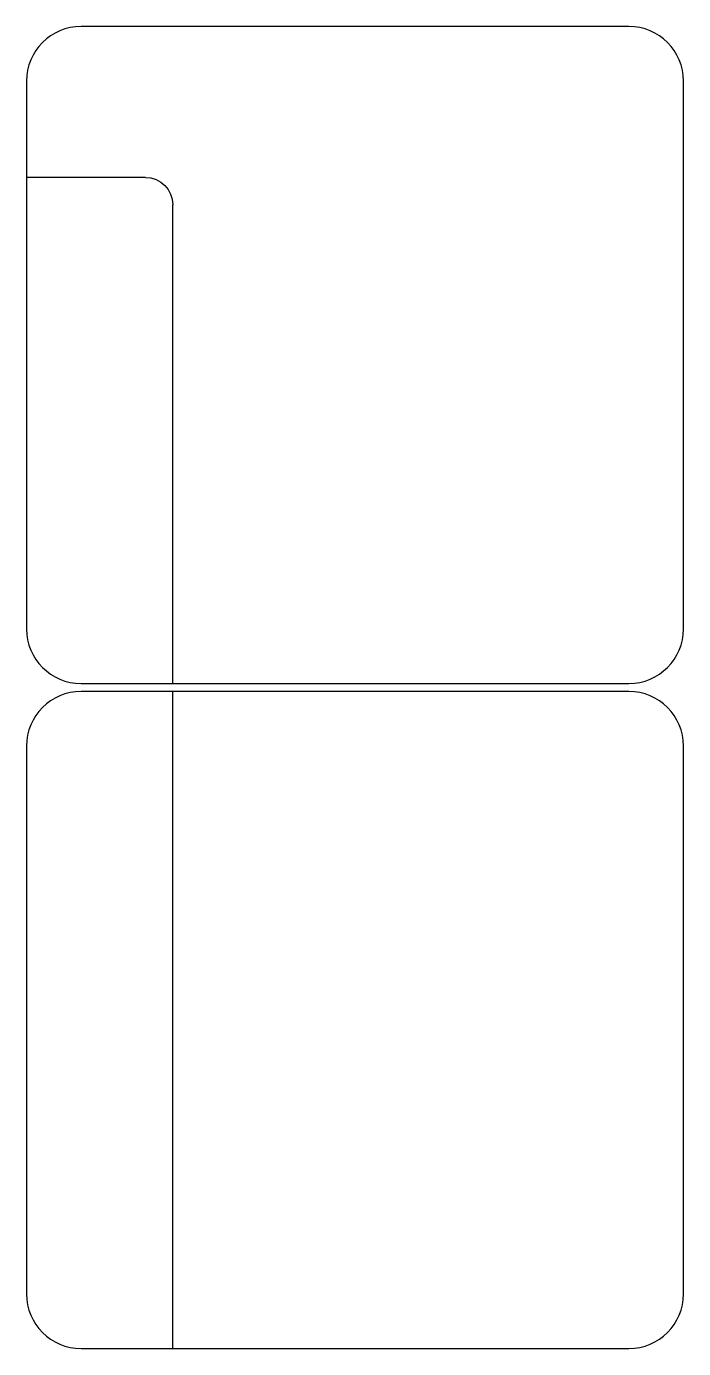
# Model space of a CAD drawing. Header units: millimetres. Extents: x 104 to 1304, y 60 to 2475.
import ezdxf

# ---------------------------------------------------------------- set-up
doc = ezdxf.new("R2010")
doc.units = ezdxf.units.MM
for name, color, linetype, true_color in [('Background', 5, 'Continuous', 0x0000ff), ('Default', 7, 'Continuous', 0x000000), ('Detailing', 1, 'Continuous', 0xff0000)]:
    doc.layers.add(name, color=color, linetype=linetype, true_color=true_color)

# ---------------------------------------------------------------- blocks, each defined once
blk = doc.blocks.new('Sofa 1')
at = {"layer": 'Background'}
for p, q in [((1100, 1200), (100, 1200)), ((0, 1100), (0, 100)), ((1200, 100), (1200, 1100)), ((100, 0), (1100, 0))]:
    blk.add_line(p, q, dxfattribs=at)
for centre, start, end in [((100, 1100), 90, 180), ((1100, 1100), 0, 90), ((100, 100), 180, 270), ((1100, 100), 270, 360)]:
    blk.add_arc(centre, 100, start, end, dxfattribs=at)
at = {"layer": 'Detailing'}
for p, q in [((217.3, 924.3), (0, 924.3)), ((267.3, 0), (267.3, 874.3))]:
    blk.add_line(p, q, dxfattribs=at)
at = {"layer": 'Detailing', "extrusion": (0, 0, -1)}
blk.add_arc((-217.3, 874.3), 50, 90, 180, dxfattribs=at)
blk = doc.blocks.new('Sofa 2')
at = {"layer": 'Background'}
for p, q in [((1100, 1200), (100, 1200)), ((0, 1100), (0, 100)), ((1200, 100), (1200, 1100)), ((100, 0), (1100, 0))]:
    blk.add_line(p, q, dxfattribs=at)
for centre, start, end in [((100, 1100), 90, 180), ((1100, 1100), 0, 90), ((100, 100), 180, 270), ((1100, 100), 270, 360)]:
    blk.add_arc(centre, 100, start, end, dxfattribs=at)
at = {"layer": 'Detailing'}
blk.add_lwpolyline([(267.3, 0), (267.3, 1200)], dxfattribs=at)

msp = doc.modelspace()

# ---------------------------------------------------------------- block references
at = {"layer": 'Default'}
for name, p in [('Sofa 1', (104.2, 1274.6)), ('Sofa 2', (104.2, 60))]:
    msp.add_blockref(name, p, dxfattribs=at)

doc.saveas('drawing.dxf')
